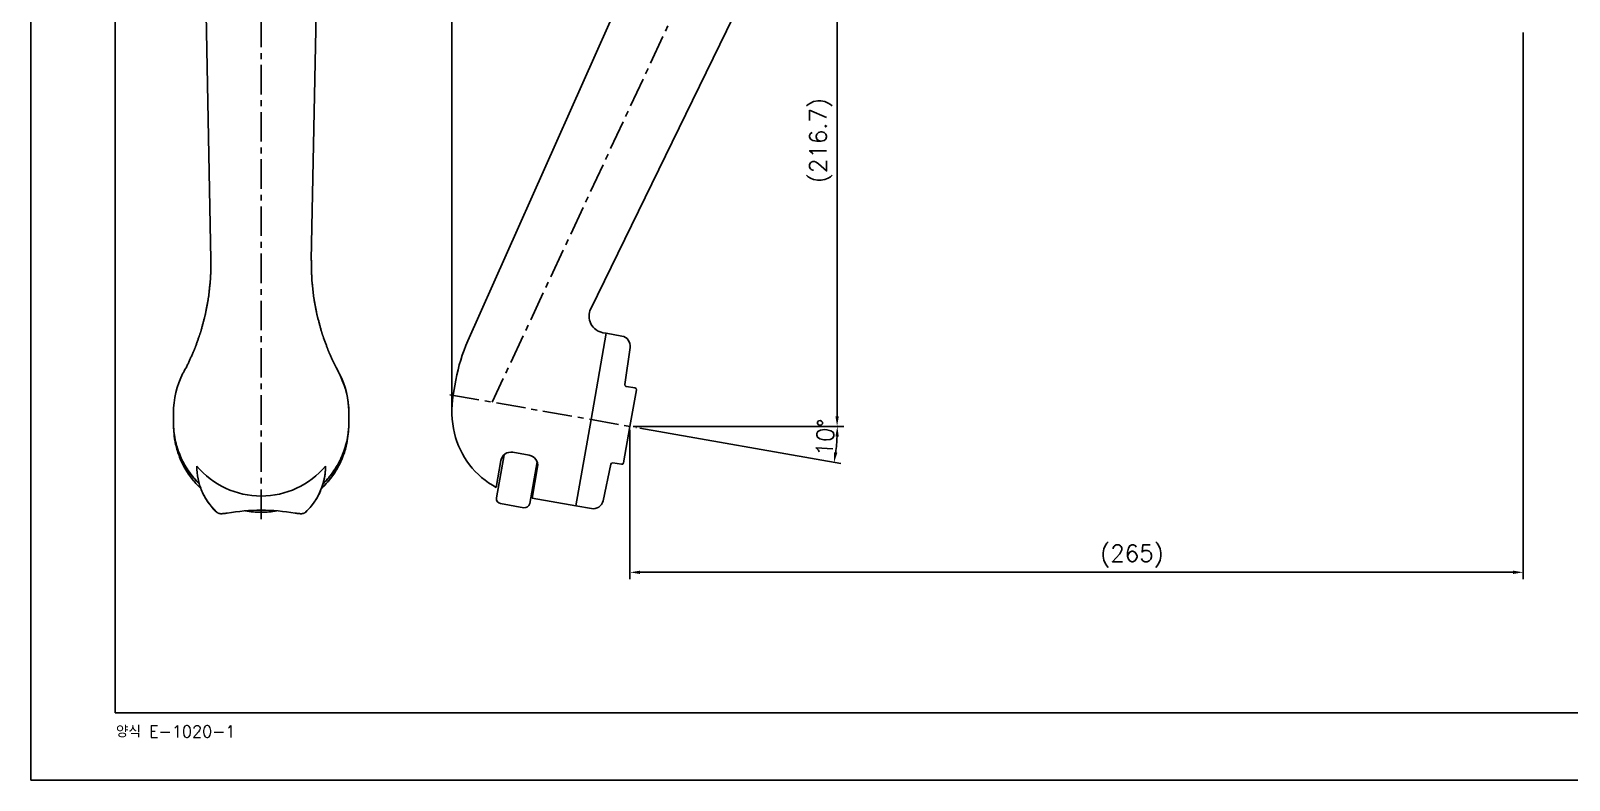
# Model space of a CAD drawing. Extents: x 0 to 841, y 0 to 594.
# Drawn here: x 0 to 456.2, y 0 to 222.4 of the extents above; entities that cross this region are included whole.
import ezdxf

# ---------------------------------------------------------------- set-up
doc = ezdxf.new("R2010")
doc.units = 0
doc.header["$LTSCALE"] = 7
doc.header["$MEASUREMENT"] = 0
doc.linetypes.add('CENTER', pattern=[2, 1.25, -0.25, 0.25, -0.25])
doc.layers.get('0').update_dxf_attribs({"color": 2, "linetype": 'CONTINUOUS'})
for name, color, linetype in [('00_COMPONENTS', 7, 'CONTINUOUS'), ('CL', 1, 'CENTER'), ('D', 2, 'CONTINUOUS'), ('DWG', 7, 'CONTINUOUS'), ('TXT', 4, 'CONTINUOUS')]:
    doc.layers.add(name, color=color, linetype=linetype)
doc.styles.add('GHS', font='romans', dxfattribs={"bigfont": 'ghs'})

# ---------------------------------------------------------------- blocks, each defined once
blk = doc.blocks.new('BORDER')
for p, q in [((0, 1), (0, 0)), ((0, 0), (1, 0))]:
    blk.add_line(p, q)

msp = doc.modelspace()

# ---------------------------------------------------------------- linework, layer by layer
at = {"layer": '00_COMPONENTS', "color": 7, "linetype": 'Continuous'}
for p, q in [((51.81, 238.56), (53.43, 154.4)), ((84.81, 238.56), (83.19, 154.4)), ((42.31, 108.97), (42.31, 106.14)), ((94.31, 108.97), (94.31, 106.14))]:
    msp.add_line(p, q, dxfattribs=at)
for points in [[(91.17, 121.26), (90.87, 121.85), (90.56, 122.44), (90.26, 123.03), (89.97, 123.63), (89.87, 123.83)], [(93.7, 114.46), (93.51, 115.28), (93.28, 116.09), (93.03, 116.9), (92.75, 117.72), (92.44, 118.53), (92.1, 119.34), (91.73, 120.14), (91.34, 120.94)], [(55.13, 79.56), (55.19, 79.5), (55.28, 79.43), (55.37, 79.37), (55.46, 79.31), (55.56, 79.27), (55.65, 79.23), (55.73, 79.2), (55.82, 79.17), (55.9, 79.15), (55.98, 79.13), (56.06, 79.12), (56.14, 79.11), (56.23, 79.1), (56.31, 79.1), (56.4, 79.09), (56.49, 79.09), (56.58, 79.09), (56.68, 79.1), (56.78, 79.1), (56.88, 79.11), (56.99, 79.11), (57.1, 79.12), (57.21, 79.14), (57.33, 79.15), (57.46, 79.16), (57.59, 79.18), (57.72, 79.2), (57.86, 79.22), (58, 79.24), (58.15, 79.26), (58.25, 79.28)], [(78.37, 79.28), (78.47, 79.26), (78.62, 79.24), (78.76, 79.22), (78.9, 79.2), (79.03, 79.18), (79.16, 79.16), (79.29, 79.15), (79.41, 79.14), (79.52, 79.12), (79.63, 79.11), (79.74, 79.11), (79.84, 79.1), (79.94, 79.1), (80.04, 79.09), (80.13, 79.09), (80.22, 79.09), (80.31, 79.1), (80.39, 79.1), (80.47, 79.11), (80.56, 79.12), (80.64, 79.13), (80.72, 79.15), (80.8, 79.17), (80.88, 79.2), (80.97, 79.23), (81.06, 79.27), (81.15, 79.31), (81.25, 79.37), (81.34, 79.43), (81.43, 79.5), (81.49, 79.56)]]:
    msp.add_lwpolyline(points, dxfattribs=at)
for centre, radius, start, end in [((168.2, 162.1), 87.18, 206.1464, 207.8505), ((68.28, 108.97), 25.97, 153.0106, 179.9994), ((68.24, 108.99), 25.93, 152.4666, 153.012), ((68.3, 108.96), 25.99, 148.1294, 152.4646), ((68.37, 108.99), 25.93, 27.0176, 27.5334), ((68.34, 108.97), 25.97, 0.0006, 27.0191), ((68.93, 108.93), 25.39, 10.1172, 24.3036), ((69.07, 108.97), 25.24, 0.0045, 10.0866), ((73.47, 106.08), 31.16, 179.9926, 189.8207), ((67.54, 106.09), 25.23, 179.9999, 183.2494), ((63.15, 106.08), 31.16, 350.1793, 0.0074), ((69.08, 106.09), 25.23, 356.7506, 0.0001), ((67.51, 106.09), 25.2, 183.2501, 183.5636), ((69.04, 105.07), 25.18, 348.534, 350.1737), ((69.11, 106.09), 25.2, 356.4364, 356.7499), ((68.95, 105.09), 25.27, 331.1212, 348.5228), ((68.31, 109.33), 25, 220.1819, 319.8181), ((68.7, 105.23), 25.57, 313.1887, 331.115), ((68.87, 93.2), 18.54, 344.2077, 357.6649), ((68.89, 93.2), 18.52, 357.6641, 359.9993), ((68.66, 93.27), 18.76, 313.2431, 344.163), ((68.31, 19.18), 60.94, 80.4995, 99.5005), ((68.31, 105.82), 26.31, 259.7357, 269.991), ((68.31, 105.89), 26.35, 260.0084, 269.9916), ((68.3, 105.89), 26.35, 270.0085, 279.9965), ((68.3, 105.82), 26.31, 270.009, 280.2644), ((68.45, 93.4), 19.02, 313.2739, 313.4391)]:
    msp.add_arc(centre, radius, start, end, dxfattribs=at)
for points, knots in [([(53.43, 154.4), (53.41, 153.74), (53.39, 152.75), (53.37, 151.59), (53.36, 150.93), (53.35, 150.43), (53.34, 150.02), (53.33, 149.69), (53.33, 149.48), (53.32, 149.32), (53.32, 149.21), (53.32, 149.14), (53.32, 149.1), (53.31, 149.05), (53.31, 149), (53.29, 148.87), (53.27, 148.68), (53.25, 148.42), (53.22, 148.16), (53.19, 147.82), (53.13, 147.22), (53.04, 146.36), (52.95, 145.5), (52.89, 144.89), (52.86, 144.55), (52.83, 144.29), (52.81, 144.03), (52.79, 143.84), (52.77, 143.71), (52.77, 143.66), (52.76, 143.61), (52.76, 143.57), (52.74, 143.5), (52.72, 143.39), (52.69, 143.22), (52.65, 143.01), (52.59, 142.67), (52.51, 142.24), (52.42, 141.73), (52.33, 141.22), (52.23, 140.71), (52.14, 140.2), (52.04, 139.69), (51.97, 139.26), (51.9, 138.92), (51.86, 138.67), (51.82, 138.46), (51.79, 138.31), (51.77, 138.22), (51.76, 138.16), (51.74, 138.1), (51.72, 138.01), (51.68, 137.87), (51.63, 137.66), (51.56, 137.41), (51.47, 137.07), (51.36, 136.65), (51.22, 136.15), (51.09, 135.65), (50.95, 135.15), (50.82, 134.65), (50.68, 134.15), (50.57, 133.73), (50.48, 133.39), (50.42, 133.19), (50.38, 133.02), (50.35, 132.91), (50.33, 132.84), (50.32, 132.8), (50.3, 132.76), (50.29, 132.71), (50.24, 132.6), (50.18, 132.42), (50.1, 132.19), (50.01, 131.95), (49.9, 131.64), (49.71, 131.09), (49.43, 130.31), (49.15, 129.53), (48.96, 128.99), (48.85, 128.67), (48.76, 128.44), (48.69, 128.25), (48.64, 128.09), (48.6, 127.99), (48.57, 127.91), (48.56, 127.87), (48.54, 127.83), (48.53, 127.79), (48.49, 127.71), (48.45, 127.61), (48.37, 127.45), (48.28, 127.25), (48.13, 126.92), (47.95, 126.51), (47.73, 126.02), (47.44, 125.37), (47.07, 124.56), (46.63, 123.58), (46.33, 122.93), (46.19, 122.6)], [0, 0, 0, 0, 0.0625, 0.09375, 0.109375, 0.125, 0.140625, 0.148438, 0.15625, 0.160156, 0.164062, 0.166016, 0.166992, 0.167969, 0.169922, 0.171875, 0.179688, 0.1875, 0.195312, 0.203125, 0.21875, 0.25, 0.28125, 0.296875, 0.304688, 0.3125, 0.320312, 0.328125, 0.330078, 0.332031, 0.333008, 0.333984, 0.335938, 0.339844, 0.34375, 0.351562, 0.359375, 0.375, 0.390625, 0.40625, 0.421875, 0.4375, 0.453125, 0.46875, 0.476562, 0.484375, 0.492188, 0.496094, 0.498047, 0.5, 0.501953, 0.503906, 0.507812, 0.515625, 0.523438, 0.53125, 0.546875, 0.5625, 0.578125, 0.59375, 0.609375, 0.625, 0.640625, 0.648438, 0.65625, 0.660156, 0.664062, 0.666016, 0.666992, 0.667969, 0.669922, 0.671875, 0.679688, 0.6875, 0.695312, 0.703125, 0.71875, 0.75, 0.78125, 0.796875, 0.804688, 0.8125, 0.820312, 0.824219, 0.828125, 0.830078, 0.832031, 0.833008, 0.833984, 0.835938, 0.839844, 0.84375, 0.851562, 0.859375, 0.875, 0.890625, 0.90625, 0.9375, 0.96875, 1, 1, 1, 1]), ([(89.94, 123.68), (89.83, 123.93), (89.58, 124.47), (89.26, 125.17), (88.99, 125.77), (88.78, 126.22), (88.61, 126.6), (88.47, 126.9), (88.39, 127.09), (88.32, 127.24), (88.28, 127.34), (88.25, 127.4), (88.23, 127.44), (88.22, 127.48), (88.2, 127.53), (88.15, 127.66), (88.09, 127.84), (88, 128.08), (87.91, 128.33), (87.79, 128.65), (87.59, 129.22), (87.29, 130.04), (87, 130.85), (86.79, 131.42), (86.67, 131.75), (86.58, 131.99), (86.5, 132.24), (86.43, 132.42), (86.39, 132.54), (86.37, 132.59), (86.35, 132.63), (86.34, 132.67), (86.32, 132.75), (86.29, 132.85), (86.25, 133.02), (86.19, 133.23), (86.1, 133.56), (85.99, 133.98), (85.85, 134.48), (85.71, 134.98), (85.58, 135.48), (85.44, 135.98), (85.3, 136.48), (85.19, 136.9), (85.1, 137.24), (85.03, 137.49), (84.97, 137.7), (84.93, 137.84), (84.91, 137.93), (84.89, 137.99), (84.88, 138.05), (84.87, 138.14), (84.84, 138.29), (84.8, 138.5), (84.75, 138.75), (84.69, 139.09), (84.61, 139.52), (84.51, 140.03), (84.42, 140.54), (84.32, 141.05), (84.23, 141.56), (84.13, 142.07), (84.05, 142.49), (83.99, 142.83), (83.95, 143.05), (83.92, 143.22), (83.9, 143.32), (83.88, 143.4), (83.88, 143.44), (83.87, 143.48), (83.87, 143.53), (83.86, 143.66), (83.84, 143.84), (83.81, 144.09), (83.78, 144.33), (83.75, 144.66), (83.69, 145.24), (83.6, 146.06), (83.52, 146.88), (83.46, 147.46), (83.42, 147.79), (83.39, 148.04), (83.37, 148.24), (83.36, 148.41), (83.35, 148.51), (83.34, 148.59), (83.33, 148.64), (83.33, 148.68), (83.32, 148.73), (83.32, 148.81), (83.32, 148.92), (83.32, 149.1), (83.31, 149.32), (83.3, 149.67), (83.29, 150.12), (83.28, 150.66), (83.26, 151.37), (83.24, 152.26), (83.22, 153.33), (83.2, 154.04), (83.19, 154.4)], [0.0373522, 0.0373522, 0.0373522, 0.0373522, 0.0625, 0.09375, 0.109375, 0.125, 0.140625, 0.1484375, 0.15625, 0.1601562, 0.1640625, 0.1660156, 0.1669922, 0.1679688, 0.1699219, 0.171875, 0.1796875, 0.1875, 0.1953125, 0.203125, 0.21875, 0.25, 0.28125, 0.296875, 0.3046875, 0.3125, 0.3203125, 0.328125, 0.3300781, 0.3320312, 0.3330078, 0.3339844, 0.3359375, 0.3398438, 0.34375, 0.3515625, 0.359375, 0.375, 0.390625, 0.40625, 0.421875, 0.4375, 0.453125, 0.46875, 0.4765625, 0.484375, 0.4921875, 0.4960938, 0.4980469, 0.5, 0.5019531, 0.5039062, 0.5078125, 0.515625, 0.5234375, 0.53125, 0.546875, 0.5625, 0.578125, 0.59375, 0.609375, 0.625, 0.640625, 0.6484375, 0.65625, 0.6601562, 0.6640625, 0.6660156, 0.6669922, 0.6679688, 0.6699219, 0.671875, 0.6796875, 0.6875, 0.6953125, 0.703125, 0.71875, 0.75, 0.78125, 0.796875, 0.8046875, 0.8125, 0.8203125, 0.8242188, 0.828125, 0.8300781, 0.8320312, 0.8330078, 0.8339844, 0.8359375, 0.8398438, 0.84375, 0.8515625, 0.859375, 0.875, 0.890625, 0.90625, 0.9375, 0.96875, 1, 1, 1, 1]), ([(91.12, 121.37), (91.29, 121.04), (91.63, 120.38), (91.93, 119.71), (92.06, 119.38)], [0, 0, 0, 0, 0.513038, 1, 1, 1, 1]), ([(49.95, 88.01), (48.74, 89.2), (46.57, 91.8), (44.14, 96.26), (42.65, 101.1), (42.31, 104.46), (42.31, 106.14)], [0, 0, 0, 0, 0.250862, 0.501028, 0.750659, 1, 1, 1, 1]), ([(86.67, 88.01), (87.87, 89.2), (90.05, 91.8), (92.48, 96.26), (93.97, 101.1), (94.31, 104.46), (94.31, 106.14)], [0, 0, 0, 0, 0.250862, 0.501028, 0.750659, 1, 1, 1, 1]), ([(42.36, 104.52), (42.45, 102.97), (42.93, 99.89), (44.49, 95.48), (46.82, 91.42), (48.85, 89.03), (49.97, 87.94)], [0, 0, 0, 0, 0.24933, 0.498987, 0.749168, 1, 1, 1, 1]), ([(42.77, 100.77), (43, 99.42), (43.68, 96.77), (45.34, 93), (47.59, 89.54), (49.43, 87.5), (50.43, 86.57)], [0, 0, 0, 0, 0.249474, 0.499228, 0.749385, 1, 1, 1, 1]), ([(50.42, 86.6), (49.42, 87.54), (47.57, 89.57), (45.33, 93.02), (43.68, 96.78), (43, 99.43), (42.77, 100.77)], [0, 0, 0, 0, 0.25079, 0.500992, 0.750684, 1, 1, 1, 1]), ([(86.18, 86.57), (87.18, 87.5), (89.03, 89.54), (91.28, 93), (92.93, 96.77), (93.62, 99.42), (93.85, 100.77)], [0, 0, 0, 0, 0.250615, 0.500772, 0.750526, 1, 1, 1, 1]), ([(86.65, 87.94), (87.76, 89.03), (89.79, 91.42), (92.13, 95.48), (93.68, 99.89), (94.16, 102.97), (94.26, 104.52)], [0, 0, 0, 0, 0.250832, 0.501013, 0.75067, 1, 1, 1, 1]), ([(49.21, 93.2), (49.21, 91.93), (49.47, 89.38), (50.63, 85.72), (52.51, 82.37), (54.2, 80.43), (55.13, 79.56)], [0, 0, 0, 0, 0.249514, 0.499236, 0.749356, 1, 1, 1, 1]), ([(55.1, 79.61), (54.18, 80.48), (52.5, 82.42), (50.63, 85.76), (49.47, 89.4), (49.21, 91.94), (49.21, 93.2)], [0, 0, 0, 0, 0.250901, 0.501074, 0.750688, 1, 1, 1, 1]), ([(81.53, 79.59), (82.45, 80.47), (84.13, 82.4), (85.99, 85.75), (87.15, 89.4), (87.41, 91.94), (87.41, 93.2)], [0, 0, 0, 0, 0.25064, 0.500759, 0.750483, 1, 1, 1, 1])]:
    msp.add_open_spline(points, degree=3, knots=knots, dxfattribs=at)
at = {"layer": 'CL'}
for p, q in [((68.31, 77.51), (68.31, 400.06)), ((217.05, 284.16), (136.85, 112.19)), ((124.29, 114.41), (179.64, 104.65))]:
    msp.add_line(p, q, dxfattribs=at)
at = {"layer": 'D', "ltscale": 0.6}
for p, q in [((124.86, 110.46), (124.86, 441.37)), ((239.1, 318.69), (239.1, 107.99)), ((442.52, 221.9), (442.52, 59.7)), ((178.67, 104.99), (241.1, 104.99)), ((177.67, 103.99), (177.67, 59.7)), ((180.62, 104.47), (240.19, 93.97)), ((439.52, 61.7), (180.67, 61.7))]:
    msp.add_line(p, q, dxfattribs=at)
msp.add_arc((177.67, 104.99), 61.49, 352.7955, 357.2045, dxfattribs=at)
for points in [[(238.59, 102.01), (239.59, 101.98), (239.16, 104.99)], [(238.6, 107.99), (239.6, 107.99), (239.1, 104.99)], [(239.17, 97.21), (238.18, 97.36), (238.22, 94.32)], [(180.67, 62.2), (180.67, 61.2), (177.67, 61.7)], [(439.52, 62.2), (439.52, 61.2), (442.52, 61.7)]]:
    msp.add_solid(points, dxfattribs=at)
at = {"layer": 'DWG'}
for p, q in [((129.64, 130.42), (180.49, 244.63)), ((166.03, 139.92), (210.32, 230.72)), ((170.66, 132.63), (166.14, 107.03)), ((170.66, 132.63), (169.66, 132.81)), ((175.27, 131.82), (170.66, 132.63)), ((176.17, 117.43), (177.72, 128.45)), ((125.27, 114.23), (126.07, 118.76)), ((179.17, 116.41), (176.58, 116.86)), ((177.67, 104.99), (179.58, 115.83)), ((161.63, 81.42), (166.14, 107.03)), ((177.67, 104.99), (175.76, 94.16)), ((138.09, 83.83), (140.33, 96.55)), ((142.9, 97.31), (147.83, 96.45)), ((138.02, 86.89), (139.43, 94.88)), ((147.94, 82.1), (150.13, 94.51)), ((150.26, 92.97), (148.63, 83.71)), ((172.01, 93.82), (169.69, 82.94)), ((175.18, 93.76), (172.58, 94.21)), ((148.63, 83.71), (161.63, 81.42)), ((139.31, 82.09), (146.2, 80.88)), ((166.24, 80.61), (161.63, 81.42))]:
    msp.add_line(p, q, dxfattribs=at)
for centre, radius, start, end in [((170.53, 137.73), 5, 154.0003, 260), ((175.31, 110.08), 50, 156.0003, 170), ((174.75, 128.86), 3, 352, 80), ((152.36, 109.46), 27.5, 170, 193.5782), ((176.66, 117.36), 0.5, 172, 260), ((179.08, 115.91), 0.5, 350, 80), ((149.93, 108.87), 25, 193.5782, 241.5578), ((142.38, 94.36), 3, 80, 170), ((147.31, 93.49), 3, 350, 80), ((172.5, 93.72), 0.5, 80, 168), ((175.26, 94.25), 0.5, 260, 350), ((139.57, 83.57), 1.5, 170, 260), ((166.76, 83.56), 3, 260, 348), ((146.46, 82.36), 1.5, 260, 350)]:
    msp.add_arc(centre, radius, start, end, dxfattribs=at)
at = {"layer": 'TXT'}
for p, q in [((25, 20), (25, 574)), ((811, 20), (25, 20))]:
    msp.add_line(p, q, dxfattribs=at)

# ---------------------------------------------------------------- block references
at = {"xscale": 841, "yscale": 594, "zscale": 841}
msp.add_blockref('BORDER', (0, 0), dxfattribs=at)

# ---------------------------------------------------------------- texts
at = {"layer": 'D', "color": 0, "ltscale": 0.6, "insert": (234.29, 189.81), "char_height": 5, "attachment_point": 5, "rotation": 90, "style": 'GHS'}
msp.add_mtext('\\A1;(216.7)', dxfattribs=at)
at = {"layer": 'D', "ltscale": 0.6, "insert": (235.56, 101.66), "char_height": 5, "attachment_point": 5, "rotation": 86.7001, "style": 'GHS'}
msp.add_mtext('\\A1;10°', dxfattribs=at)
at = {"layer": 'D', "color": 0, "ltscale": 0.6, "insert": (326.53, 66.51), "char_height": 5, "attachment_point": 5, "style": 'GHS'}
msp.add_mtext('\\A1;(265)', dxfattribs=at)
at = {"layer": 'DWG', "style": 'GHS'}
msp.add_text('양식 E-1020-1', height=3.5, dxfattribs=at).set_placement((25.26, 12.72))

doc.saveas('drawing.dxf')
